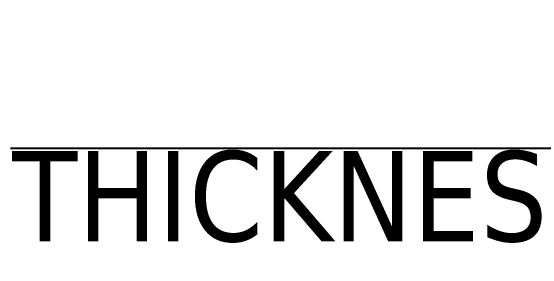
# Model space of a CAD drawing. Extents: x -1541 to 11, y -378 to 400.
# Drawn here: x -1541 to -765, y -378 to 1 of the extents above; entities that cross this region are included whole.
import ezdxf

# ---------------------------------------------------------------- set-up
doc = ezdxf.new("R2010")
doc.units = 0
doc.header["$LTSCALE"] = 25.4
doc.layers.get('0').update_dxf_attribs({"linetype": 'CONTINUOUS'})
doc.layers.get('DEFPOINTS').update_dxf_attribs({"linetype": 'CONTINUOUS'})
doc.styles.add('TAHOMA', font='txt')
doc.dimstyles.new('DIMSTYLE1', dxfattribs={"dimtxt": 131.495441, "dimasz": 12.7, "dimexe": 12.7, "dimexo": 12.7, "dimgap": 2.54, "dimtad": 4, "dimtih": 1, "dimtoh": 1, "dimzin": 0, "dimcen": 0.09, "dimazin": 3, "dimtfac": 1, "dimtofl": 0, "dimtmove": 0, "dimatfit": 3})

# ---------------------------------------------------------------- blocks, each defined once
blk = doc.blocks.new('*D14')
at = {"color": 0}
for p, q in [((-300, -200), (-1541.08, -200)), ((-300, -194.52), (-300, -212.7)), ((-12.7, -200), (-287.3, -200)), ((0, -194.52), (0, -212.7))]:
    blk.add_line(p, q, dxfattribs=at)
for points in [[(-287.3, -197.88), (-287.3, -202.12), (-300, -200)], [(-12.7, -202.12), (-12.7, -197.88), (0, -200)]]:
    blk.add_solid(points, dxfattribs=at)
at = {"layer": 'DEFPOINTS', "color": 0}
for p in [(-300, -181.82), (0, -181.82), (-300, -200)]:
    blk.add_point(p, dxfattribs=at)
at = {"color": 0, "style": 'TAHOMA'}
blk.add_text('THICKNESS_18', height=131.4954, dxfattribs=at).set_placement((-1538.54, -335.55))
blk = doc.blocks.new('GROUP13_2')
at = {"color": 250}
dim = blk.add_linear_dim(base=(-300, -200), p1=(0, -181.818), p2=(-300, -181.818), text='THICKNESS_18', dimstyle='DIMSTYLE1', override={"dimtih": 0, "dimpost": 'mm'}, dxfattribs=at)
dim.commit()
dim.dimension.update_dxf_attribs({"geometry": '*D14', "text_midpoint": (-926.891, -283.015)})

msp = doc.modelspace()

# ---------------------------------------------------------------- block references
at = {"color": 0}
ref = msp.add_blockref('GROUP13_2', (0, 0), dxfattribs=at)
ref.add_attrib('Skp_GroupInstanceName', 'ABF_Flatten', (0, 0), dxfattribs={"height": 1})

doc.saveas('drawing.dxf')
